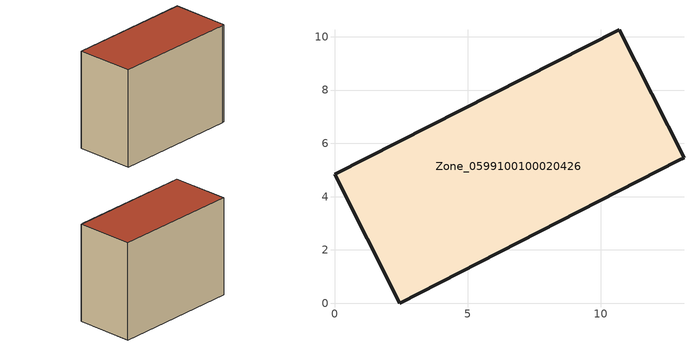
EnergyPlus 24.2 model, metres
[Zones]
Zone_0599100100020426
 floor ground (C_G): 12.93,5.37 2.46,0 0,4.84 10.69,10.26 13.12,5.46 z3.39
 wall outside (C_F): 13.12,5.46 10.69,10.26 0,4.84 2.46,0 12.93,5.37 13.12,5.46 z3.39:12.52
 roof outside (C_R): 2.46,0 12.93,5.37 13.12,5.46 10.69,10.26 0,4.84 z12.52
[BUILDING]
Pand.0599100100020426: North Axis=0; Terrain=City; Loads Convergence Tolerance Value=0.04; Temperature Convergence Tolerance Value=0.4; Solar Distribution=FullExterior; Maximum Number of Warmup Days=25; Minimum Number of Warmup Days=1
[Site:Location]
Rotterdam.The.Hague.AP_ZH_NLD Design_Conditions: Latitude=51.96; Longitude=4.45; Time Zone=1; Elevation=-4.5
[SITE:GROUNDTEMPERATURE:BUILDINGSURFACE]
18, 18, 18, 18, 18, 18, 18, 18, 18, 18, 18, 18
[MATERIAL] Thermal Absorptance=0.9; Solar Absorptance=0.7; Visible Absorptance=0.7
Name | Roughness | Thickness | Conductivity | Density | Specific Heat
G.TI.2015-2018 | MediumSmooth | 0.15 | 0.0428571 | 540 | 1210
F.TI.2015-2018 | Rough | 0.3 | 0.0666667 | 1920 | 840
R.TI.2015-2018 | MediumRough | 0.2 | 0.0333333 | 1500 | 1000
[CONSTRUCTION]
C_G: G.TI.2015-2018
C_F: F.TI.2015-2018
C_R: R.TI.2015-2018
[ZONE]
Zone_0599100100020426: Type=1; Multiplier=1; Ceiling Height=Autocalculate; Volume=Autocalculate; Floor Area=autocalculate; Part of Total Floor Area=Yes
[ZONEINFILTRATION:DESIGNFLOWRATE]
Infil_Zone_0599100100020426: Zone or ZoneList or Space or SpaceList=Zone_0599100100020426; Schedule=AlwaysOn; Design Flow Rate Calculation Method=Flow/Area; Flow Rate per Floor Area=0.0015; Constant Term Coefficient=1; Temperature Term Coefficient=0; Velocity Term Coefficient=0; Velocity Squared Term Coefficient=0
[HVACTEMPLATE:ZONE:IDEALLOADSAIRSYSTEM]
Zone_0599100100020426: Maximum Heating Supply Air Temperature=50; Minimum Cooling Supply Air Temperature=13; Maximum Heating Supply Air Humidity Ratio=0.0156; Minimum Cooling Supply Air Humidity Ratio=0.0077; Heating Limit=NoLimit; Cooling Limit=NoLimit; Dehumidification Control Type=ConstantSensibleHeatRatio; Cooling Sensible Heat Ratio=0.7; Dehumidification Setpoint=60; Humidification Control Type=None; Humidification Setpoint=30; Outdoor Air Method=None; Outdoor Air Flow Rate per Person=0.00944; Outdoor Air Flow Rate per Zone Floor Area=0; Outdoor Air Flow Rate per Zone=0; Demand Controlled Ventilation Type=None; Outdoor Air Economizer Type=NoEconomizer; Heat Recovery Type=None; Sensible Heat Recovery Effectiveness=0.7; Latent Heat Recovery Effectiveness=0.65
[ZONECONTROL:THERMOSTAT]
ThermostatControl_Zone_0599100100020426: Zone or ZoneList=Zone_0599100100020426; Control Type Schedule=DualSetpointControlType; Control 1=Thermostat_Zone_0599100100020426; Temperature Difference Between Cutout And Setpoint=0
[THERMOSTATSETPOINT:DUALSETPOINT]
Thermostat_Zone_0599100100020426: Heating Setpoint Temperature Schedule=HeatingSetpoint_Zone_0599100100020426; Cooling Setpoint Temperature Schedule=CoolingSetpoint_Zone_0599100100020426
[SCHEDULE:COMPACT]
HeatingSetpoint_Zone_0599100100020426: Through: 12/31, For: AllDays, Until: 24:00, 21
CoolingSetpoint_Zone_0599100100020426: Through: 12/31, For: AllDays, Until: 24:00, 24
DualSetpointControlType: Through: 12/31, For: AllDays, Until: 24:00, 4
AlwaysOn: Through: 12/31, For: AllDays, Until: 24:00, 1
